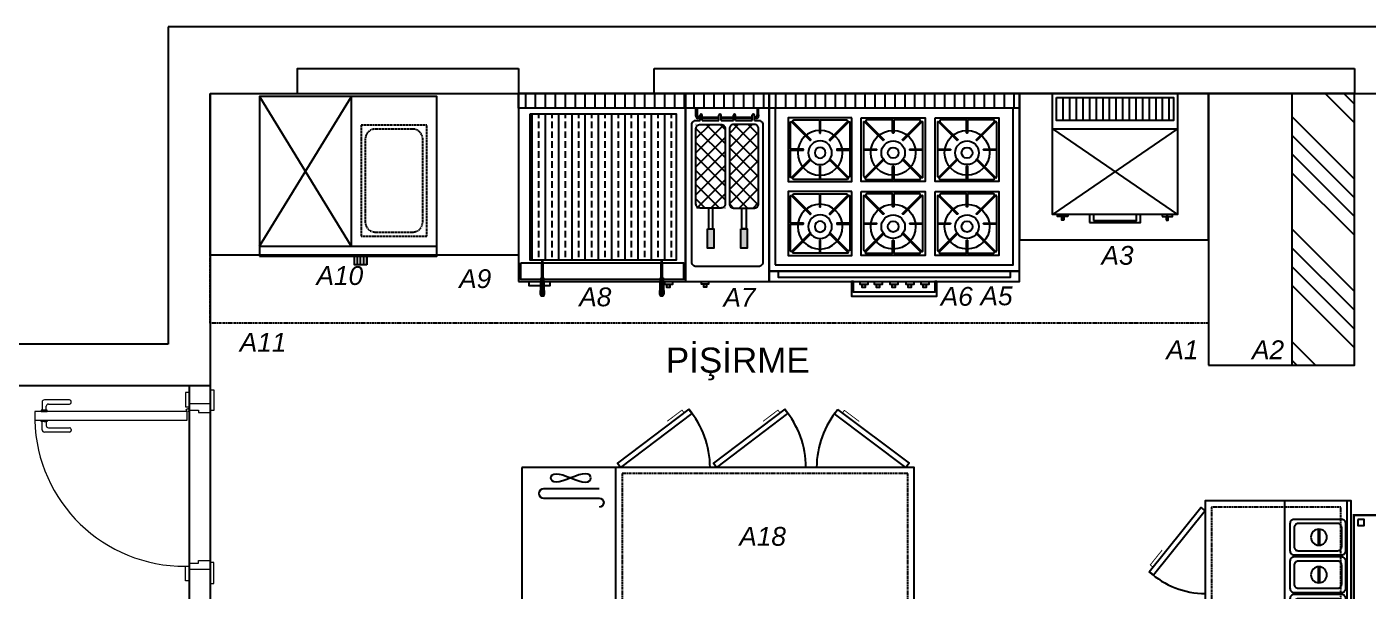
# Model space of a CAD drawing. Header units: centimetres. Extents: x 25718 to 30447, y -4730 to -3356.
# Drawn here: x 27321 to 27964, y -3677 to -3407 of the extents above; entities that cross this region are included whole.
import ezdxf

# ---------------------------------------------------------------- set-up
doc = ezdxf.new("R2010")
doc.units = ezdxf.units.CM
doc.linetypes.add('DASHED', pattern=[0.75, 0.5, -0.25])
for name, color, linetype in [('-DWG_ANA', 7, 'Continuous'), ('HANE_duvar', 4, 'Continuous'), ('Kıtc-002 Çizgi', 7, 'Continuous'), ('Kıtc-006 Yazı 001', 1, 'Continuous'), ('Kıtc-040 Davlumbaz', 4, 'Continuous'), ('MEKSO', 7, 'Continuous'), ('mn-yazı2', 11, 'Continuous'), ('S2000-002 Çizgi', 7, 'Continuous')]:
    doc.layers.add(name, color=color, linetype=linetype)
doc.layers.add('KAPI 1', color=40, linetype='Continuous', lineweight=5)
doc.styles.get("Standard").update_dxf_attribs({"font": 'arial.ttf'})
pattern_1 = [(45, (-3543.4763, -4976.5224), (-3.367596, 3.367596), []), (135, (-3543.4763, -4976.5224), (-3.367596, -3.367596), [])]

# ---------------------------------------------------------------- blocks, each defined once
blk = doc.blocks.new('A$C18F60D0F')
at = {"layer": 'Kıtc-002 Çizgi'}
h = blk.add_hatch(dxfattribs=at)
h.set_pattern_fill('ANSI31', color=256, scale=1.5, angle=45, style=0)
h.set_pattern_definition([(90, (-3291.7327, -4953.714), (-4.7625, 9e-16), [])])
h.paths.add_polyline_path([(80, 89.9), (80, 96.9), (0, 96.9), (0, 89.9)])
h = blk.add_hatch(dxfattribs=at)
h.set_pattern_fill('ANSI33', color=256, angle=45, style=0)
h.set_pattern_definition([(90, (-3291.7327, -4953.714), (-6.35, 1e-15), []), (90, (-3288.5577, -4950.539), (-6.35, 1e-15), [3.175, -1.5875])])
h.paths.add_polyline_path([(5.53, 87.19), (5.53, 17.19), (75.53, 17.19), (75.53, 87.19)])
h = blk.add_hatch(dxfattribs=at)
h.set_pattern_fill('ANSI32', color=256, style=0)
h.set_pattern_definition([(45, (-4249.5, -7757.06716), (-0.265165043, 0.265165043), []), (45, (-4249.3232, -7757.06716), (-0.265165043, 0.265165043), [])])
h.paths.add_polyline_path([(12.1, 7.9), (10.72, 7.9), (10.69, 6.9), (12.14, 6.9)])
h.paths.add_polyline_path([(12.07, 8.72), (11.76, 8.72), (11.76, 14.52), (11.68, 15.9), (11.15, 15.9), (11.07, 14.52), (11.07, 8.72), (10.75, 8.72), (10.72, 7.9), (12.1, 7.9)])
h.paths.add_polyline_path([(12.2, 4.9), (10.62, 4.9), (10.48, 0.76, 0.437405), (11.18, 0), (11.64, 0, 0.437405), (12.35, 0.76)])
h.paths.add_polyline_path([(12.14, 6.9), (10.69, 6.9), (10.62, 4.9), (12.2, 4.9)])
h.paths.add_polyline_path([(11.6, 17.19), (11.23, 17.19), (11.15, 15.9), (11.68, 15.9)])
h = blk.add_hatch(dxfattribs=at)
h.set_pattern_fill('ANSI32', color=256, style=0)
h.set_pattern_definition([(135, (4329.5, -7757.06716), (0.265165043, 0.265165043), []), (135, (4329.32323, -7757.06716), (0.265165043, 0.265165043), [])])
h.paths.add_polyline_path([(67.9, 7.9), (69.28, 7.9), (69.31, 6.9), (67.86, 6.9)])
h.paths.add_polyline_path([(67.93, 8.72), (68.24, 8.72), (68.24, 14.52), (68.32, 15.9), (68.85, 15.9), (68.93, 14.52), (68.93, 8.72), (69.25, 8.72), (69.28, 7.9), (67.9, 7.9)])
h.paths.add_polyline_path([(67.8, 4.9), (69.38, 4.9), (69.52, 0.76, -0.437405), (68.82, 0), (68.36, 0, -0.437405), (67.65, 0.76)])
h.paths.add_polyline_path([(67.86, 6.9), (69.31, 6.9), (69.38, 4.9), (67.8, 4.9)])
h.paths.add_polyline_path([(68.4, 17.19), (68.77, 17.19), (68.85, 15.9), (68.32, 15.9)])
for p, q in [((11.07, 14.52), (11.23, 17.19)), ((11.07, 8.72), (11.07, 14.52)), ((11.23, 17.19), (11.6, 17.19)), ((11.6, 17.19), (11.23, 17.19)), ((11.76, 14.52), (11.6, 17.19)), ((11.76, 8.72), (11.76, 14.52)), ((68.24, 14.52), (68.4, 17.19)), ((68.24, 8.72), (68.24, 14.52)), ((68.77, 17.19), (68.4, 17.19)), ((68.4, 17.19), (68.77, 17.19)), ((68.93, 14.52), (68.77, 17.19)), ((68.93, 8.72), (68.93, 14.52)), ((10.48, 0.76), (10.75, 8.72)), ((10.75, 8.72), (10.48, 0.76)), ((10.75, 8.72), (11.07, 8.72)), ((11.07, 8.72), (10.75, 8.72)), ((12.07, 8.72), (11.76, 8.72)), ((12.35, 0.76), (12.07, 8.72)), ((67.65, 0.76), (67.93, 8.72)), ((67.93, 8.72), (68.24, 8.72)), ((69.25, 8.72), (68.93, 8.72)), ((68.93, 8.72), (69.25, 8.72)), ((69.52, 0.76), (69.25, 8.72)), ((69.25, 8.72), (69.52, 0.76)), ((11.64, 0), (11.18, 0)), ((11.18, 0), (11.64, 0)), ((68.36, 0), (68.82, 0)), ((68.82, 0), (68.36, 0))]:
    blk.add_line(p, q, dxfattribs=at)
for points in [[(0, 6.9), (80, 6.9), (80, 96.9), (0, 96.9)], [(0, 96.9), (80, 96.9), (80, 89.9), (0, 89.9)], [(5.53, 87.19), (75.53, 87.19), (75.53, 17.19), (5.53, 17.19)], [(1, 15.9), (79, 15.9), (79, 7.9), (1, 7.9)], [(5, 6.9), (15, 6.9), (15, 4.9), (5, 4.9)], [(70.06, 6.9), (73.7, 6.9), (73.7, 5.44), (70.06, 5.44)], [(71.02, 5.44), (72.48, 5.44), (72.48, 3.98), (71.02, 3.98)]]:
    blk.add_lwpolyline(points, close=True, dxfattribs=at)
for centre, start, end in [((11.18, 0.71), 175.50083, 270), ((11.18, 0.71), 175.50083, 270), ((11.64, 0.71), 270, 4.49917), ((68.36, 0.71), 175.50083, 270), ((68.82, 0.71), 270, 4.49917), ((68.82, 0.71), 270, 4.49917)]:
    blk.add_arc(centre, 0.706, start, end, dxfattribs=at)
blk = doc.blocks.new('A$C755B416A')
at = {"layer": 'Kıtc-002 Çizgi'}
h = blk.add_hatch(dxfattribs=at)
h.set_pattern_fill('ANSI31', color=256, scale=1.5, angle=45, style=0)
h.set_pattern_definition([(90, (-3458.603, -4973.7387), (-4.7625, 9e-16), [])])
h.paths.add_polyline_path([(0, 92.62), (0, 85.62), (40, 85.62), (40, 92.62)])
h = blk.add_hatch(color=256, dxfattribs=at)
h.paths.add_polyline_path([(35, 81.8), (35, 82.44), (35, 85.62), (34.36, 85.62), (34.36, 82.44, -0.414214), (33.36, 81.44), (33, 81.44), (33, 80.8), (34, 80.8, 0.414214)])
h.paths.add_polyline_path([(32, 81.44), (24, 81.44), (24, 80.8), (32, 80.8)])
h.paths.add_polyline_path([(23, 81.44), (17, 81.44), (17, 80.8), (23, 80.8)])
h.paths.add_polyline_path([(16, 81.44), (8, 81.44), (8, 80.8), (16, 80.8)])
h.paths.add_polyline_path([(5.64, 82.44), (5.64, 85.62), (5, 85.62), (5, 81.8, 0.414214), (6, 80.8), (6.64, 80.8), (7, 80.8), (7, 81.44), (6.64, 81.44, -0.414214)])
h = blk.add_hatch(dxfattribs=at)
h.set_pattern_fill('ANSI37', color=256, scale=1.5, style=0)
h.set_pattern_definition(pattern_1)
h.paths.add_polyline_path([(19, 77.84), (19, 37.84), (5, 37.84), (5, 77.84)])
h = blk.add_hatch(dxfattribs=at)
h.set_pattern_fill('ANSI37', color=256, scale=1.5, style=0)
h.set_pattern_definition(pattern_1)
h.paths.add_polyline_path([(35, 77.84), (35, 37.84), (21, 37.84), (21, 77.84)])
for points in [[(10.49, 27.84), (13.51, 27.84), (13.51, 18.68), (10.49, 18.68)], [(26.49, 27.84), (29.51, 27.84), (29.51, 18.68), (26.49, 18.68)]]:
    blk.add_hatch(color=256, dxfattribs=at).paths.add_polyline_path(points)
for p, q in [((5, 81.8), (5, 85.62)), ((5, 85.62), (5.64, 85.62)), ((5.64, 85.62), (5.64, 82.44)), ((34.36, 85.62), (34.36, 82.44)), ((35, 85.62), (34.36, 85.62)), ((35, 82.44), (35, 85.62)), ((6.64, 80.8), (6, 80.8)), ((6.64, 81.44), (7, 81.44)), ((7, 80.8), (6.64, 80.8)), ((7, 79.84), (7, 82.32)), ((8, 79.84), (8, 82.32)), ((8, 81.44), (16, 81.44)), ((16, 80.8), (8, 80.8)), ((16, 79.84), (16, 82.32)), ((17, 79.84), (17, 82.32)), ((17, 81.44), (23, 81.44)), ((23, 80.8), (17, 80.8)), ((23, 79.84), (23, 82.32)), ((24, 79.84), (24, 82.32)), ((24, 81.44), (32, 81.44)), ((32, 80.8), (24, 80.8)), ((32, 79.84), (32, 82.32)), ((33, 79.84), (33, 82.32)), ((33, 81.44), (33.36, 81.44)), ((34, 80.8), (33, 80.8)), ((35, 82.44), (35, 81.8))]:
    blk.add_line(p, q, dxfattribs=at)
for points in [[(0, 2.62), (40, 2.62), (40, 92.62), (0, 92.62)], [(0, 92.62), (40, 92.62), (40, 85.62), (0, 85.62)], [(11, 37.84), (11, 27.84), (13, 27.84), (13, 37.84)], [(29, 37.84), (29, 27.84), (27, 27.84), (27, 37.84)], [(10.49, 27.84), (13.51, 27.84), (13.51, 18.68), (10.49, 18.68)], [(26.49, 27.84), (29.51, 27.84), (29.51, 18.68), (26.49, 18.68)], [(7.71, 2.62), (10.99, 2.62), (10.99, 1.31), (7.71, 1.31)], [(8.7, 1.31), (10.01, 1.31), (10.01, 0), (8.7, 0)]]:
    blk.add_lwpolyline(points, close=True, dxfattribs=at)
for points in [[(29, 9.84), (5, 9.84, -0.414214), (3, 11.84), (3, 77.84, -0.414214), (5, 79.84), (7, 79.84)], [(33, 79.84), (35, 79.84, -0.414214), (37, 77.84), (37, 11.84, -0.414214), (35, 9.84), (29, 9.84)]]:
    blk.add_lwpolyline(points, format="xyb", dxfattribs=at)
for points in [[(7, 77.84), (17, 77.84, -0.414214), (19, 75.84), (19, 39.84, -0.414214), (17, 37.84), (7, 37.84, -0.414214), (5, 39.84), (5, 75.84, -0.414214)], [(33, 77.84), (23, 77.84, 0.414214), (21, 75.84), (21, 39.84, 0.414214), (23, 37.84), (33, 37.84, 0.414214), (35, 39.84), (35, 75.84, 0.414214)]]:
    blk.add_lwpolyline(points, format="xyb", close=True, dxfattribs=at)
for points in [[(8, 79.84), (16, 79.84)], [(17, 79.84), (23, 79.84)], [(24, 79.84), (32, 79.84)]]:
    blk.add_lwpolyline(points, dxfattribs=at)
for centre, radius, start, end in [((6, 81.8), 1, 180, 270), ((6.64, 82.44), 1, 180, 270), ((7.5, 82.32), 0.5, 0, 180), ((16.5, 82.32), 0.5, 0, 180), ((23.5, 82.32), 0.5, 0, 180), ((32.5, 82.32), 0.5, 0, 180), ((33.36, 82.44), 1, 270, 0), ((34, 81.8), 1, 270, 0)]:
    blk.add_arc(centre, radius, start, end, dxfattribs=at)
blk = doc.blocks.new('A$C604B7618')
at = {"layer": 'Kıtc-002 Çizgi'}
blk.add_lwpolyline([(0, 30.57), (30.57, 30.57), (30.57, 0), (0, 0), (0, 30.57)], dxfattribs=at)
blk.add_lwpolyline([(15.55, 29.52), (15.55, 23.44, -0.414214), (15.34, 23.23), (15.23, 23.23, -0.414214), (15.02, 23.44), (15.02, 29.52), (2.68, 29.52, 0.668179), (2.31, 28.63), (10.81, 20.13, -0.810443), (10.38, 19.82), (1.59, 28.61, 0.668179), (1.05, 28.39), (1.05, 15.55), (7.13, 15.55, -0.414214), (7.34, 15.34), (7.34, 15.23, -0.414214), (7.13, 15.02), (1.05, 15.02), (1.05, 2.68, 0.668179), (1.94, 2.31), (10.43, 10.81, -0.810443), (10.75, 10.38), (1.96, 1.59, 0.668179), (2.18, 1.05), (15.02, 1.05), (15.02, 7.13, -0.414214), (15.23, 7.34), (15.34, 7.34, -0.414214), (15.55, 7.13), (15.55, 1.05), (27.88, 1.05, 0.668179), (28.26, 1.94), (19.76, 10.43, -0.810443), (20.19, 10.75), (28.98, 1.96, 0.668179), (29.52, 2.18), (29.52, 15.02), (23.44, 15.02, -0.414214), (23.23, 15.23), (23.23, 15.34, -0.414214), (23.44, 15.55), (29.52, 15.55), (29.52, 28.39, 0.668179), (28.98, 28.61), (20.19, 19.82, -0.810443), (19.76, 20.13), (28.26, 28.63, 0.668179), (27.88, 29.52)], format="xyb", close=True, dxfattribs=at)
for radius in [10.75, 5.66, 2.6]:
    blk.add_circle((15.28, 13.8), radius, dxfattribs=at)
blk = doc.blocks.new('A$C72D55AD5')
at = {"layer": 'Kıtc-002 Çizgi'}
h = blk.add_hatch(dxfattribs=at)
h.set_pattern_fill('ANSI31', color=256, scale=1.5, angle=45, style=0)
h.set_pattern_definition([(90, (-2738.432, -5777.939), (-4.7625, 9e-16), [])])
h.paths.add_polyline_path([(120, 90), (120, 97), (0, 97), (0, 90)])
for points in [[(120, 90), (0, 90), (0, 97), (120, 97)], [(0, 12), (120, 12), (120, 97), (0, 97)], [(3, 15), (117, 15), (117, 90), (3, 90)], [(0, 7), (120, 7), (120, 12), (0, 12)], [(4.49, 12), (115.51, 12), (115.51, 9), (4.49, 9)], [(43.7, 7), (47.34, 7), (47.34, 5.54), (43.7, 5.54)], [(50.55, 7), (54.19, 7), (54.19, 5.54), (50.55, 5.54)], [(58.06, 7), (61.7, 7), (61.7, 5.54), (58.06, 5.54)], [(65.7, 7), (69.34, 7), (69.34, 5.54), (65.7, 5.54)], [(72.88, 7), (76.52, 7), (76.52, 5.54), (72.88, 5.54)], [(44.67, 5.54), (46.12, 5.54), (46.12, 4.08), (44.67, 4.08)], [(51.52, 5.54), (52.97, 5.54), (52.97, 4.08), (51.52, 4.08)], [(59.02, 5.54), (60.48, 5.54), (60.48, 4.08), (59.02, 4.08)], [(66.66, 5.54), (68.12, 5.54), (68.12, 4.08), (66.66, 4.08)], [(73.84, 5.54), (75.3, 5.54), (75.3, 4.08), (73.84, 4.08)]]:
    blk.add_lwpolyline(points, close=True, dxfattribs=at)
blk.add_lwpolyline([(39.49, 7), (39.49, 0), (80.51, 0), (80.51, 7), (79.51, 7), (79.51, 2), (40.49, 2), (40.49, 7), (39.49, 7)], dxfattribs=at)
at = {"layer": 'Kıtc-002 Çizgi', "xscale": -1}
for p in [(39.77, 54.88), (39.77, 19.5)]:
    blk.add_blockref('A$C604B7618', p, dxfattribs=at)
at = {"layer": 'Kıtc-002 Çizgi'}
for p in [(44.23, 54.88), (79.64, 54.88), (44.23, 19.5), (79.64, 19.5)]:
    blk.add_blockref('A$C604B7618', p, dxfattribs=at)
blk = doc.blocks.new('A$C552B0E51')
at = {"layer": 'Kıtc-002 Çizgi'}
h = blk.add_hatch(dxfattribs=at)
h.set_pattern_fill('ANSI31', color=256, angle=45, style=0)
h.set_pattern_definition([(90, (-2780.067, -8355.0508), (-3.175, 7e-16), [])])
h.paths.add_polyline_path([(58, 48.81), (58, 59.81), (2, 59.81), (2, 48.81)])
for p, q in [((60, 44.81), (0, 3.81)), ((0, 44.81), (60, 3.81))]:
    blk.add_line(p, q, dxfattribs=at)
for points in [[(0, 61.81), (60, 61.81), (60, 3.81), (0, 3.81)], [(2, 59.81), (58, 59.81), (58, 48.81), (2, 48.81)], [(0, 44.81), (60, 44.81), (60, 3.81), (0, 3.81)], [(7.47, 2.81), (2.47, 2.81), (2.47, 3.81), (7.47, 3.81)], [(5.47, 1.14), (4.47, 1.14), (4.47, 2.81), (5.47, 2.81)], [(17.75, 0), (42.25, 0), (42.25, 3.81), (17.75, 3.81)], [(19.75, 1), (40.25, 1), (40.25, 3.81), (19.75, 3.81)], [(52.53, 2.81), (57.53, 2.81), (57.53, 3.81), (52.53, 3.81)], [(54.53, 1.14), (55.53, 1.14), (55.53, 2.81), (54.53, 2.81)]]:
    blk.add_lwpolyline(points, close=True, dxfattribs=at)
for points in [[(4.97, 2.81), (4.97, 1.14)], [(55.03, 2.81), (55.03, 1.14)]]:
    blk.add_lwpolyline(points, dxfattribs=at)
blk = doc.blocks.new('A$C0E3E1D6B')
at = {"layer": 'Kıtc-002 Çizgi'}
h = blk.add_hatch(dxfattribs=at)
h.set_pattern_fill('LINE', color=256, scale=0.5, angle=90, style=0)
h.set_pattern_definition([(90, (-1212.5031, -3768.8105), (-1.5875, 1e-16), [])])
h.paths.add_polyline_path([(53.26, 4.26), (47.11, 4.26), (47.11, 0), (53.26, 0)])
for p, q in [((0, 9.26), (45.55, 83.36)), ((0, 83.36), (45.4, 9.26)), ((45.4, 83.36), (45.4, 9.26)), ((0, 9.26), (87.9, 9.26))]:
    blk.add_line(p, q, dxfattribs=at)
for points in [[(0, 4.26), (87.9, 4.26), (87.9, 83.36), (0, 83.36)], [(53.26, 0), (47.11, 0), (47.11, 4.26), (53.26, 4.26)]]:
    blk.add_lwpolyline(points, close=True, dxfattribs=at)
at = {"layer": 'Kıtc-002 Çizgi', "linetype": 'DASHED'}
blk.add_lwpolyline([(50.4, 69.26), (50.4, 14.26), (82.9, 14.26), (82.9, 69.26)], close=True, dxfattribs=at)
blk.add_lwpolyline([(52.4, 62.26), (52.4, 21.26, 0.414214), (57.4, 16.26), (75.9, 16.26, 0.414214), (80.9, 21.26), (80.9, 62.26, 0.414214), (75.9, 67.26), (57.4, 67.26, 0.414214)], format="xyb", close=True, dxfattribs=at)
blk = doc.blocks.new('A$C72F735DC')
at = {"layer": 'Kıtc-002 Çizgi'}
for p, q in [((188, 95.82), (0, 95.82)), ((155.17, 33.58), (155, 32.84)), ((155, 32.84), (155.17, 32.11)), ((155.66, 34.22), (155.17, 33.58)), ((156.47, 34.67), (155.66, 34.22)), ((157.62, 34.85), (156.47, 34.67)), ((159.07, 34.67), (157.62, 34.85)), ((160.78, 34.22), (159.07, 34.67)), ((162.64, 33.58), (160.78, 34.22)), ((164.59, 32.84), (162.64, 33.58)), ((162.64, 32.11), (164.59, 32.84)), ((164.59, 32.84), (166.54, 33.58)), ((166.54, 32.11), (164.59, 32.84)), ((166.54, 33.58), (168.4, 34.22)), ((168.4, 34.22), (170.1, 34.67)), ((170.1, 34.67), (171.56, 34.85)), ((171.56, 34.85), (172.7, 34.67)), ((172.7, 34.67), (173.52, 34.22)), ((173.52, 34.22), (174.01, 33.58)), ((174.01, 33.58), (174.17, 32.84)), ((174.17, 32.84), (174.01, 32.11)), ((155.17, 32.11), (155.66, 31.47)), ((155.66, 31.47), (156.47, 31.01)), ((156.47, 31.01), (157.62, 30.84)), ((157.62, 30.84), (159.07, 31.01)), ((159.07, 31.01), (160.78, 31.47)), ((160.78, 31.47), (162.64, 32.11)), ((168.4, 31.47), (166.54, 32.11)), ((170.1, 31.01), (168.4, 31.47)), ((171.56, 30.84), (170.1, 31.01)), ((172.7, 31.01), (171.56, 30.84)), ((173.52, 31.47), (172.7, 31.01)), ((174.01, 32.11), (173.52, 31.47))]:
    blk.add_line(p, q, dxfattribs=at)
for points in [[(188, 27.82), (188, 97.82), (0, 97.82), (0, 27.82)], [(36.69, 0.15), (2.46, 25.76), (4, 27.82), (38.23, 2.2)], [(62.06, 0), (96.17, 25.77), (94.62, 27.82), (60.51, 2.05)], [(108.04, 0), (142.15, 25.77), (140.6, 27.82), (106.49, 2.05)]]:
    blk.add_lwpolyline(points, close=True, dxfattribs=at)
at = {"layer": 'Kıtc-002 Çizgi', "linetype": 'DASHED'}
blk.add_lwpolyline([(140, 92.82), (3, 92.82), (3, 30.82), (140, 30.82)], close=True, dxfattribs=at)
at = {"layer": 'Kıtc-002 Çizgi'}
blk.add_lwpolyline([(143, 95.82), (143, 27.82)], dxfattribs=at)
for points in [[(177.67, 42.5), (151, 42.5, -1), (151, 46.84)], [(151, 38.15), (177.67, 38.15, 1), (177.67, 42.5)]]:
    blk.add_lwpolyline(points, format="xyb", dxfattribs=at)
at = {"layer": 'Kıtc-002 Çizgi', "const_width": 0.428}
for points in [[(34.44, 1.84), (33.45, 0.51), (27.79, 4.74), (26.35, 5.83)], [(64.3, 1.7), (65.3, 0.38), (70.93, 4.63), (72.38, 5.72)], [(110.28, 1.7), (111.28, 0.38), (116.91, 4.63), (118.36, 5.72)]]:
    blk.add_lwpolyline(points, dxfattribs=at)
at = {"layer": 'Kıtc-002 Çizgi'}
for centre, start, end in [((4, 27.82), 319.75503, 0), ((94.62, 27.82), 180, 220.50921), ((140.6, 27.82), 180, 220.50921)]:
    blk.add_arc(centre, 42.75, start, end, dxfattribs=at)
blk = doc.blocks.new('A$C01E77913')
at = {"layer": 'MEKSO'}
for points in [[(2, 26.8), (15, 26.8, -0.414214), (17, 24.8), (17, 2, -0.414214), (15, 0), (2, 0, -0.414214), (0, 2), (0, 24.8, -0.414214)], [(4, 24.8), (13, 24.8, -0.414214), (15, 22.8), (15, 4, -0.414214), (13, 2), (4, 2, -0.414214), (2, 4), (2, 22.8, -0.414214)]]:
    blk.add_lwpolyline(points, format="xyb", close=True, dxfattribs=at)
blk.add_lwpolyline([(4.71, 14.27), (12.21, 14.27), (12.21, 13.52), (4.71, 13.52)], close=True, dxfattribs=at)
blk.add_circle((8.46, 13.87), 3.82, dxfattribs=at)
blk = doc.blocks.new('A$C357E3BED')
at = {"layer": 'Kıtc-002 Çizgi'}
blk.add_lwpolyline([(142, 32), (0, 32), (0, 0), (142, 0)], close=True, dxfattribs=at)
at = {"layer": 'Kıtc-002 Çizgi', "xscale": -1}
for p in [(25.91, 2.6), (43.91, 2.6), (61.91, 2.6), (79.91, 2.6), (97.91, 2.6), (115.91, 2.6), (133.91, 2.6)]:
    blk.add_blockref('A$C01E77913', p, dxfattribs=at)
blk = doc.blocks.new('A$C36FB6ECB')
at = {"layer": 'Kıtc-002 Çizgi'}
blk.add_line((143, 94.83), (0, 94.83), dxfattribs=at)
at = {"layer": 'Kıtc-002 Çizgi', "linetype": 'DASHED', "ltscale": 0.1}
for p, q in [((109.17, 32.59), (109, 31.86)), ((109.66, 33.23), (109.17, 32.59)), ((110.47, 33.69), (109.66, 33.23)), ((111.62, 33.86), (110.47, 33.69)), ((113.07, 33.69), (111.62, 33.86)), ((114.78, 33.23), (113.07, 33.69)), ((116.64, 32.59), (114.78, 33.23)), ((118.59, 31.86), (116.64, 32.59)), ((118.59, 31.86), (120.54, 32.59)), ((120.54, 32.59), (122.4, 33.23)), ((122.4, 33.23), (124.1, 33.69)), ((124.1, 33.69), (125.56, 33.86)), ((125.56, 33.86), (126.7, 33.69)), ((126.7, 33.69), (127.52, 33.23)), ((127.52, 33.23), (128.01, 32.59)), ((128.01, 32.59), (128.17, 31.86)), ((109, 31.86), (109.17, 31.12)), ((109.17, 31.12), (109.66, 30.48)), ((109.66, 30.48), (110.47, 30.03)), ((110.47, 30.03), (111.62, 29.86)), ((111.62, 29.86), (113.07, 30.03)), ((113.07, 30.03), (114.78, 30.48)), ((114.78, 30.48), (116.64, 31.12)), ((116.64, 31.12), (118.59, 31.86)), ((120.54, 31.12), (118.59, 31.86)), ((122.4, 30.48), (120.54, 31.12)), ((124.1, 30.03), (122.4, 30.48)), ((125.56, 29.86), (124.1, 30.03)), ((126.7, 30.03), (125.56, 29.86)), ((127.52, 30.48), (126.7, 30.03)), ((128.01, 31.12), (127.52, 30.48)), ((128.17, 31.86), (128.01, 31.12))]:
    blk.add_line(p, q, dxfattribs=at)
at = {"layer": 'Kıtc-002 Çizgi'}
for points in [[(143, 26.83), (143, 96.83), (0, 96.83), (0, 26.83)], [(34.05, 0), (3.15, 24.77), (4.8, 26.83), (35.7, 2.06)], [(65.2, 0), (96.1, 24.77), (94.44, 26.83), (63.55, 2.06)]]:
    blk.add_lwpolyline(points, close=True, dxfattribs=at)
at = {"layer": 'Kıtc-002 Çizgi', "linetype": 'DASHED'}
blk.add_lwpolyline([(94, 91.83), (3, 91.83), (3, 29.83), (94, 29.83)], close=True, dxfattribs=at)
blk.add_lwpolyline([(97, 94.83), (97, 26.83)], dxfattribs=at)
for points in [[(131.67, 41.51), (105, 41.51, -1), (105, 45.86)], [(105, 37.17), (131.67, 37.17, 1), (131.67, 41.51)]]:
    blk.add_lwpolyline(points, format="xyb", dxfattribs=at)
at = {"layer": 'Kıtc-002 Çizgi', "const_width": 0.44}
for points in [[(31.79, 1.81), (30.72, 0.48), (25.05, 5.03), (23.6, 6.19)], [(67.46, 1.81), (68.52, 0.48), (74.19, 5.03), (75.64, 6.19)]]:
    blk.add_lwpolyline(points, dxfattribs=at)
at = {"layer": 'Kıtc-002 Çizgi'}
for centre, start, end in [((4.8, 26.83), 317.45675, 0), ((94.44, 26.83), 180, 222.54325)]:
    blk.add_arc(centre, 39.6, start, end, dxfattribs=at)
blk = doc.blocks.new('A$C3EB06C3B')
at = {"layer": 'KAPI 1', "color": 7, "linetype": 'ByBlock'}
for p, q in [((3.5, 86.85), (3.5, 82.95)), ((16.7, 87.95), (4.6, 87.95)), ((5.5, 82.95), (5.5, 84.85)), ((6.6, 85.95), (16.7, 85.95)), ((17.5, 86.75), (17.5, 87.15)), ((3.5, 73.65), (3.5, 77.55)), ((4.5, 82.95), (5.5, 82.95)), ((4.5, 77.55), (5.5, 77.55)), ((5.5, 77.55), (5.5, 75.65)), ((16.7, 72.55), (4.6, 72.55)), ((6.6, 74.55), (16.7, 74.55)), ((17.5, 73.75), (17.5, 73.35))]:
    blk.add_line(p, q, dxfattribs=at)
for points in [[(74, 84.55), (74, 91.5), (72.2, 91.5), (72.2, 84.55)], [(84, 82.8), (84, 92.8), (85.8, 92.8), (85.8, 82.8)], [(80, 86.05), (74, 86.05), (74, 83.05), (78.4, 83.05), (78.4, 81.85), (84, 81.85), (84, 86.05)], [(73.1, 82.35), (0, 82.35), (0, 78.15), (73.1, 78.15)], [(4.5, 82.35), (6, 82.35), (6, 82.95), (3, 82.95), (3, 82.35)], [(4.5, 78.15), (6, 78.15), (6, 77.55), (3, 77.55), (3, 78.15)], [(74, 8.26), (74, 1.3), (72.2, 1.3), (72.2, 8.26)], [(80, 6.76), (74, 6.76), (74, 9.76), (78.4, 9.76), (78.4, 10.96), (84, 10.96), (84, 6.76)], [(84, 10), (84, 0), (85.8, 0), (85.8, 10)]]:
    blk.add_lwpolyline(points, close=True, dxfattribs=at)
blk.add_circle((73.3, 83.05), 0.7, dxfattribs=at)
for centre, radius, start, end in [((4.6, 86.85), 1.1, 90, 180), ((6.6, 84.85), 1.1, 90, 180), ((16.7, 87.15), 0.8, 0, 90), ((16.7, 86.75), 0.8, 270, 0), ((4.6, 73.65), 1.1, 180, 270), ((6.6, 75.65), 1.1, 180, 270), ((16.7, 73.75), 0.8, 0, 90), ((16.7, 73.35), 0.8, 270, 0)]:
    blk.add_arc(centre, radius, start, end, dxfattribs=at)
at = {"layer": 'KAPI 1', "color": 7}
blk.add_arc((71.69, 79.97), 71.71, 181.45538, 270.40974, dxfattribs=at)

msp = doc.modelspace()

# ---------------------------------------------------------------- hatches: boundary and pattern name
at = {"layer": 'Kıtc-002 Çizgi'}
h = msp.add_hatch(dxfattribs=at)
h.set_pattern_fill('ANSI34', color=254, scale=2, angle=-90, style=0)
h.set_pattern_definition([(315, (25889.45, 958.685), (26.94077, 26.94077), []), (315, (25889.45, 949.704), (26.94077, 26.94077), []), (315, (25889.45, 940.724), (26.94077, 26.94077), []), (315, (25889.45, 931.744), (26.94077, 26.94077), [])])
h.paths.add_polyline_path([(27956.95, -3438.64), (27926.95, -3438.64), (27926.95, -3568.64), (27956.95, -3568.64)])

# ---------------------------------------------------------------- linework, layer by layer
at = {"layer": '-DWG_ANA', "color": 0, "const_width": 1.2}
msp.add_lwpolyline([(27956.65, -3686.82), (28031.48, -3686.82), (28031.48, -3640.53), (27956.65, -3640.53)], close=True, dxfattribs=at)
msp.add_lwpolyline([(27958.65, -3642.53), (27958.65, -3645.53), (27961.65, -3645.53), (27961.65, -3642.53), (27958.65, -3642.53)])
at = {"layer": 'HANE_duvar'}
for p, q in [((28499.95, -3406.64), (27388.46, -3406.64)), ((27388.46, -3406.64), (27388.46, -3558.64)), ((27450.46, -3438.64), (27450.46, -3426.64)), ((27556.38, -3426.64), (27556.38, -3438.64)), ((27621.38, -3426.64), (27956.95, -3426.64)), ((27621.38, -3438.64), (27621.38, -3426.64)), ((27956.95, -3426.64), (27956.95, -3438.64)), ((27408.46, -3438.64), (27408.46, -3578.64)), ((27408.46, -3438.64), (27450.46, -3438.64)), ((27412.46, -3438.64), (28042.95, -3438.64)), ((27556.38, -3438.64), (27621.38, -3438.64)), ((27388.46, -3558.64), (27159.95, -3558.64)), ((27408.46, -3578.64), (27179.95, -3578.64))]:
    msp.add_line(p, q, dxfattribs=at)
msp.add_lwpolyline([(27450.46, -3426.64), (27450.46, -3426.64), (27450.46, -3426.64), (27556.38, -3426.64)], dxfattribs=at)
at = {"layer": 'Kıtc-002 Çizgi'}
msp.add_lwpolyline([(27926.95, -3438.64), (27926.95, -3568.64), (27956.95, -3568.64), (27956.95, -3438.64)], close=True, dxfattribs=at)
at = {"layer": 'Kıtc-040 Davlumbaz', "linetype": 'DASHED'}
msp.add_lwpolyline([(27408.46, -3438.64), (27886.95, -3438.64), (27886.95, -3548.64), (27408.46, -3548.64)], close=True, dxfattribs=at)
at = {"layer": 'S2000-002 Çizgi'}
for points in [[(27408.46, -3438.64), (27556.38, -3438.64), (27556.38, -3516.03), (27408.46, -3516.03)], [(27796.38, -3508.64), (27886.95, -3508.64), (27886.95, -3438.64), (27796.38, -3438.64)], [(27886.95, -3568.64), (27956.95, -3568.64), (27956.95, -3438.64), (27886.95, -3438.64)]]:
    msp.add_lwpolyline(points, close=True, dxfattribs=at)
for points in [[(27398.46, -3578.64), (27398.46, -3735.64)], [(27408.46, -3578.64), (27408.46, -3735.64)]]:
    msp.add_lwpolyline(points, dxfattribs=at)

# ---------------------------------------------------------------- block references
at = {"layer": 'Kıtc-002 Çizgi'}
for name, p in [('A$C18F60D0F', (27556.38, -3535.53)), ('A$C755B416A', (27636.38, -3531.26)), ('A$C72D55AD5', (27676.38, -3535.64)), ('A$C552B0E51', (27812.21, -3500.33))]:
    msp.add_blockref(name, p, dxfattribs=at)
at = {"layer": 'Kıtc-002 Çizgi', "xscale": 0.9670079635949983, "yscale": 0.9670079635949983, "zscale": 0.9670079635949983}
msp.add_blockref('A$C0E3E1D6B', (27432.19, -3520.64), dxfattribs=at)
at = {"layer": 'Kıtc-002 Çizgi'}
for name, p, rotation in [('A$C72F735DC', (27745.96, -3589.82), 180), ('A$C36FB6ECB', (27858.63, -3633.64), 270), ('A$C357E3BED', (27923.46, -3633.64), 270)]:
    msp.add_blockref(name, p, dxfattribs=dict(at, rotation=rotation))
at = {"layer": 'mn-yazı2'}
msp.add_blockref('A$C3EB06C3B', (27324.46, -3673.25), dxfattribs=at)

# ---------------------------------------------------------------- texts
at = {"layer": 'Kıtc-006 Yazı 001'}
msp.add_text('PİŞİRME', height=12, dxfattribs=at).set_placement((27626.95, -3572.27))
at = {"layer": 'S2000-002 Çizgi', "char_height": 9, "attachment_point": 1}
for s, insert in [('{\\f@Arial Unicode MS|b0|i1|c162|p34;\\C1;A3}', (27835.71, -3511.59)), ('{\\f@Arial Unicode MS|b0|i1|c162|p34;\\C1;A10}', (27459.49, -3521.26)), ('{\\f@Arial Unicode MS|b0|i1|c162|p34;\\C1;A9}', (27527.87, -3522.75)), ('{\\f@Arial Unicode MS|b0|i1|c162|p34;\\C1;A8}', (27585.44, -3531.48)), ('{\\f@Arial Unicode MS|b0|i1|c162|p34;\\C1;A7}', (27654.53, -3531.71)), ('{\\f@Arial Unicode MS|b0|i1|c162|p34;\\C1;A6}', (27758.68, -3531.23)), ('{\\f@Arial Unicode MS|b0|i1|c162|p34;\\C1;A5}', (27777.74, -3531)), ('{\\f@Arial Unicode MS|b0|i1|c162|p34;\\C1;A11}', (27422.7, -3553.2)), ('{\\f@Arial Unicode MS|b0|i1|c162|p34;\\C1;A1}', (27866.83, -3556.81)), ('{\\f@Arial Unicode MS|b0|i1|c162|p34;\\C1;A2}', (27907.89, -3556.81)), ('{\\f@Arial Unicode MS|b0|i1|c162|p34;\\C1;A18}', (27662.14, -3646.18))]:
    msp.add_mtext_dynamic_manual_height_columns(s, width=182.7532, gutter_width=50, heights=[0], dxfattribs=dict(at, insert=insert))

doc.saveas('drawing.dxf')
